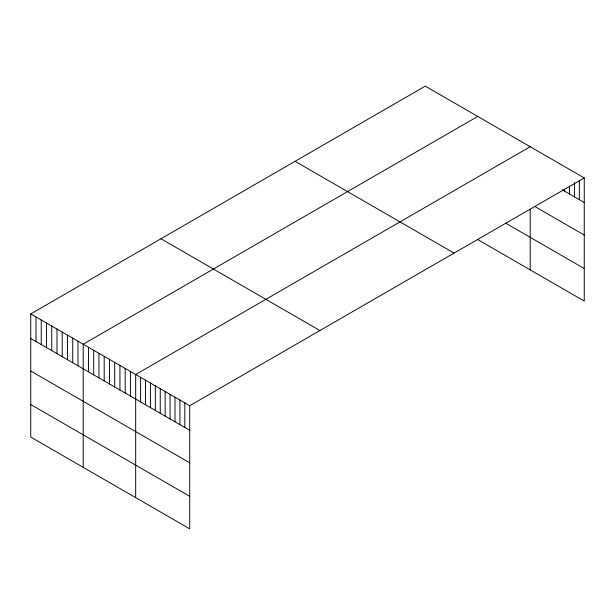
<?xml version="1.0" encoding="UTF-8"?>
<svg xmlns="http://www.w3.org/2000/svg" width="615" height="615" viewBox="0 0 615 615"><rect width="100%" height="100%" fill="white"/><g stroke="black" fill="none" stroke-linecap="round" stroke-linejoin="round"><path stroke-width="0.92" d="M584.25 177.935L189.728 405.708L189.728 528.854L30.75 437.065L30.75 313.927L425.273 86.146L584.25 177.935L584.25 301.073L477.732 239.581M477.732 116.435L83.21 344.216L83.21 467.354M530.199 146.724L135.677 374.504L135.677 497.643M562.141 189.751L584.25 202.512M535.112 206.671L584.25 235.038M505.469 223.068L584.25 268.547M295.077 161.315L454.055 253.096M160.946 238.758L319.923 330.539M30.75 313.927L189.728 405.708M30.75 338.504L189.728 430.292M30.75 371.029L189.728 462.818M30.75 404.539L189.728 496.328M579.338 180.772L579.338 199.675M574.425 182.655L574.425 196.838M569.505 186.437L569.505 194.002M564.593 189.274L564.593 191.165M530.199 209.415L530.199 269.87M184.815 402.871L184.815 427.456M179.903 400.034L179.903 424.619M174.983 397.198L174.983 421.782M170.071 394.361L170.071 418.938M165.158 391.524L165.158 416.101M160.246 388.688L160.246 413.265M155.334 385.851L155.334 410.428M150.414 383.014L150.414 407.591M145.501 380.178L145.501 404.755M140.589 377.341L140.589 401.918M130.426 371.475L130.426 396.052M125.183 368.447L125.183 393.023M119.933 365.418L119.933 389.995M114.69 362.389L114.69 386.966M109.447 359.36L109.447 383.937M104.196 356.331L104.196 380.908M98.954 353.302L98.954 377.879M93.703 350.273L93.703 374.85M88.46 347.244L88.46 371.821M77.967 341.187L77.967 365.764M72.724 338.158L72.724 362.735M67.473 335.129L67.473 359.706M62.23 332.1L62.23 356.677M56.98 329.071L56.98 353.648M51.737 326.042L51.737 350.619M46.486 323.013L46.486 347.59M41.243 319.985L41.243 344.561M35.993 316.956L35.993 341.533"/></g></svg>
